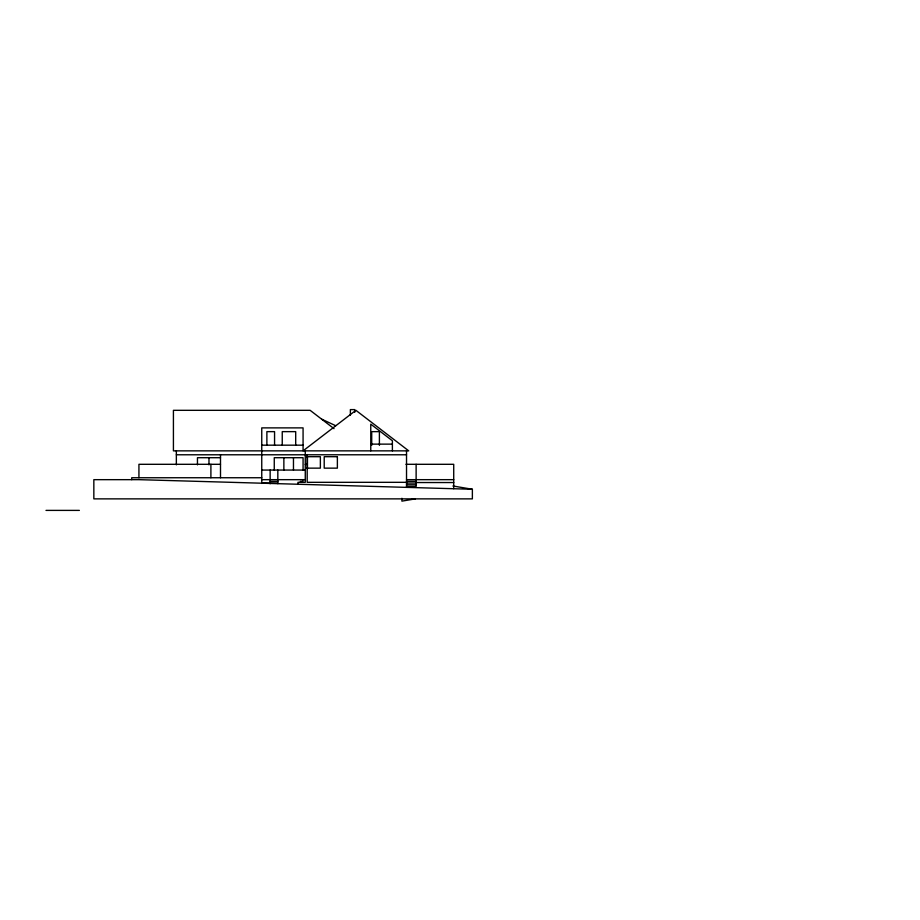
<?xml version="1.0" encoding="UTF-8"?>
<svg xmlns="http://www.w3.org/2000/svg" width="920" height="920" viewBox="0 0 920 920"><rect width="100%" height="100%" fill="white"/><g stroke="black" fill="none" stroke-linecap="round" stroke-linejoin="round"><path stroke-width="1.38" d="M415.345 498.87L401.902 501.135L401.902 498.272M370.76 444.13L392.391 444.13M261.752 445.176L303.071 445.176M176.352 454.779L406.525 454.779M306.647 456.699L320.367 456.699L320.367 468.142L306.647 468.142M220.501 457.711L197.455 457.711L197.455 464.864M220.501 464.301L138.931 464.301L138.931 477.744M305.267 464.393L307.188 464.393M405.938 464.301L453.721 464.301L453.721 488.727M261.752 470.062L305.267 470.062M261.752 477.744L131.732 477.744L131.732 479.665M261.752 479.665L305.267 479.665M406.525 479.665L453.721 479.665M270.147 481.367L277.828 481.367M406.525 481.367L416.127 481.367M406.525 482.322L307.188 482.322L307.188 454.779M416.127 482.54L453.721 482.54M261.752 483.08L277.828 483.08M406.525 483.08L416.127 483.08M406.525 484.782L416.127 484.782M406.525 486.496L416.127 486.496L416.127 464.301M46 510.393L79.373 510.393M472.374 489.267L138.931 479.665L93.84 479.665L93.84 498.87L472.374 498.87L472.374 489.267L452.904 485.99M321.655 419.163L335.685 425.695M334.029 428.662L310.132 410.32L173.42 410.32L173.42 450.857L408.721 450.857L355.902 410.32L303.071 450.857L303.071 427.88L261.752 427.88L261.752 483.448M406.525 450.857L406.525 487.37M392.391 450.857L392.391 440.749L370.76 424.143L370.76 450.857M379.397 445.36L379.397 431.641L371.714 431.641L371.714 445.36M354.729 412.378L354.729 409.607L350.37 409.607L350.37 415.334M307.464 456.159L307.464 468.602M305.267 450.857L305.267 482.322L297.953 482.322L297.953 484.242M303.071 470.062L303.071 457.711L274.263 457.711L274.263 470.062M302.829 479.665L302.829 481.367L300.391 481.367L300.391 482.322M295.699 445.36L295.699 431.641L282.244 431.641L282.244 445.36M293.468 457.711L293.468 470.062M283.866 457.711L283.866 470.062M277.828 470.062L277.828 483.667M274.562 445.36L274.562 431.641L266.88 431.641L266.88 445.36M270.147 470.062L270.147 483.759M220.501 454.779L220.501 477.744M210.898 464.301L210.898 477.744M208.978 457.711L208.978 464.864M176.352 450.857L176.352 464.864M337.375 456.699L324.208 456.699L324.208 468.142L337.375 468.142L337.375 456.699"/></g></svg>
